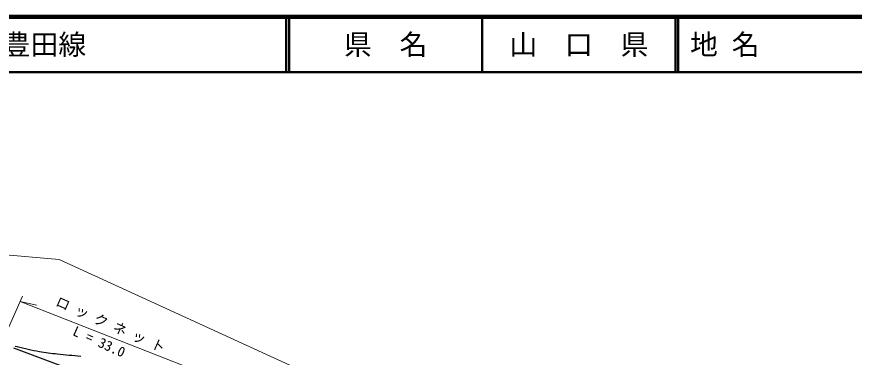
# Model space of a CAD drawing. Units: millimetres, scale not verified. Extents: x 40000 to 680000, y 20000 to 380000.
# Drawn here: x 249256 to 399922, y 318733 to 380000 of the extents above; entities that cross this region are included whole.
import ezdxf
from ezdxf.enums import TextEntityAlignment as Align

# ---------------------------------------------------------------- set-up
doc = ezdxf.new("R2010")
doc.units = ezdxf.units.MM
doc.header["$LTSCALE"] = 1000
for name, color, linetype, lineweight in [('M-BGD', 7, 'Continuous', 25), ('M-STR-HTXT', 7, 'Continuous', 13), ('M-TTL', 2, 'Continuous', 140), ('M-TTL-LINE', 7, 'Continuous', 50), ('M-TTL-TXT', 7, 'Continuous', 50)]:
    doc.layers.add(name, color=color, linetype=linetype, lineweight=lineweight)
doc.styles.add('ＭＳ ゴシック', font='')
doc.styles.get('ＭＳ ゴシック').set_extended_font_data('MS Gothic')

msp = doc.modelspace()

# ---------------------------------------------------------------- linework, layer by layer
at = {"layer": 'M-BGD'}
msp.add_line((248672, 320407), (275507, 310426), dxfattribs=at)
msp.add_lwpolyline([(248990, 320737), (249322, 320653), (249820, 320531), (250318, 320412), (250818, 320296), (251318, 320185), (251819, 320077), (252321, 319974), (252824, 319876), (253327, 319784), (253728, 319715), (254129, 319650), (254531, 319590), (254933, 319533), (255336, 319480), (255739, 319429), (256142, 319380), (256546, 319332), (257074, 319274), (257603, 319221), (258132, 319172), (258661, 319125), (259190, 319081), (259720, 319036), (260250, 318991), (260779, 318944)], dxfattribs=at)
at = {"layer": 'M-STR-HTXT'}
for p, q in [((227680, 338873), (256907, 336347)), ((256907, 336347), (319871, 307481)), ((250271, 329696), (242442, 312132)), ((249865, 328771), (280859, 316560)), ((249865, 328771), (252797, 328110))]:
    msp.add_line(p, q, dxfattribs=at)
at = {"layer": 'M-TTL'}
msp.add_line((680000, 380000), (40000, 380000), dxfattribs=at)
at = {"layer": 'M-TTL-LINE'}
for p, q in [((297750, 380000), (297750, 370000)), ((298250, 380000), (298250, 370000)), ((333000, 380000), (333000, 370000)), ((367750, 380000), (367750, 370000)), ((368250, 380000), (368250, 370000)), ((40000, 370000), (680000, 370000))]:
    msp.add_line(p, q, dxfattribs=at)

# ---------------------------------------------------------------- texts
at = {"layer": 'M-STR-HTXT', "style": 'ＭＳ ゴシック'}
msp.add_text('ロ ッ ク ネ ッ ト', height=1833, rotation=336.124, dxfattribs=at).set_placement((265560, 323285), align=Align.BOTTOM_CENTER)
msp.add_text('L = 33.0', height=1833, rotation=335.72, dxfattribs=at).set_placement((268028, 318157), align=Align.BOTTOM_RIGHT)
at = {"layer": 'M-TTL-TXT', "style": 'ＭＳ ゴシック'}
for s, p in [('一般県道豊浦豊田線', (216734, 375000)), ('地 名', (370380, 375000))]:
    msp.add_text(s, height=3666, dxfattribs=at).set_placement(p, align=Align.MIDDLE_LEFT)
for s, p in [('県\u3000名', (315625, 375000)), ('山\u3000口\u3000県', (350375, 375000))]:
    msp.add_text(s, height=3666, dxfattribs=at).set_placement(p, align=Align.MIDDLE_CENTER)

doc.saveas('drawing.dxf')
